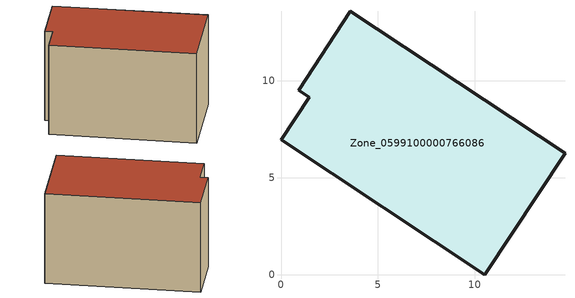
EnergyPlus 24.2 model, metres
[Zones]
Zone_0599100000766086
 floor ground (C_G): 14.66,6.26 10.52,0 0,6.96 1.46,9.16 0.91,9.53 3.59,13.59 z1.67
 wall outside (C_F): 10.52,0 14.66,6.26 3.59,13.59 0.91,9.53 1.46,9.16 0,6.96 10.52,0 z1.67:10.06
 roof outside (C_R): 0,6.96 10.52,0 14.66,6.26 3.59,13.59 0.91,9.53 1.46,9.16 z10.06
[BUILDING]
Pand.0599100000766086: North Axis=0; Terrain=City; Loads Convergence Tolerance Value=0.04; Temperature Convergence Tolerance Value=0.4; Solar Distribution=FullExterior; Maximum Number of Warmup Days=25; Minimum Number of Warmup Days=1
[Site:Location]
Rotterdam.The.Hague.AP_ZH_NLD Design_Conditions: Latitude=51.96; Longitude=4.45; Time Zone=1; Elevation=-4.5
[SITE:GROUNDTEMPERATURE:BUILDINGSURFACE]
18, 18, 18, 18, 18, 18, 18, 18, 18, 18, 18, 18
[MATERIAL] Thermal Absorptance=0.9; Solar Absorptance=0.7; Visible Absorptance=0.7
Name | Roughness | Thickness | Conductivity | Density | Specific Heat
G.TI.2006-2014 | MediumSmooth | 0.15 | 0.06 | 540 | 1210
F.TI.2006-2014 | Rough | 0.3 | 0.12 | 1920 | 840
R.TI.2006-2014 | MediumRough | 0.2 | 0.08 | 1500 | 1000
[CONSTRUCTION]
C_G: G.TI.2006-2014
C_F: F.TI.2006-2014
C_R: R.TI.2006-2014
[ZONE]
Zone_0599100000766086: Type=1; Multiplier=1; Ceiling Height=Autocalculate; Volume=Autocalculate; Floor Area=autocalculate; Part of Total Floor Area=Yes
[ZONEINFILTRATION:DESIGNFLOWRATE]
Infil_Zone_0599100000766086: Zone or ZoneList or Space or SpaceList=Zone_0599100000766086; Schedule=AlwaysOn; Design Flow Rate Calculation Method=Flow/Area; Flow Rate per Floor Area=0.0015; Constant Term Coefficient=1; Temperature Term Coefficient=0; Velocity Term Coefficient=0; Velocity Squared Term Coefficient=0
[HVACTEMPLATE:ZONE:IDEALLOADSAIRSYSTEM]
Zone_0599100000766086: Maximum Heating Supply Air Temperature=50; Minimum Cooling Supply Air Temperature=13; Maximum Heating Supply Air Humidity Ratio=0.0156; Minimum Cooling Supply Air Humidity Ratio=0.0077; Heating Limit=NoLimit; Cooling Limit=NoLimit; Dehumidification Control Type=ConstantSensibleHeatRatio; Cooling Sensible Heat Ratio=0.7; Dehumidification Setpoint=60; Humidification Control Type=None; Humidification Setpoint=30; Outdoor Air Method=None; Outdoor Air Flow Rate per Person=0.00944; Outdoor Air Flow Rate per Zone Floor Area=0; Outdoor Air Flow Rate per Zone=0; Demand Controlled Ventilation Type=None; Outdoor Air Economizer Type=NoEconomizer; Heat Recovery Type=None; Sensible Heat Recovery Effectiveness=0.7; Latent Heat Recovery Effectiveness=0.65
[ZONECONTROL:THERMOSTAT]
ThermostatControl_Zone_0599100000766086: Zone or ZoneList=Zone_0599100000766086; Control Type Schedule=DualSetpointControlType; Control 1=Thermostat_Zone_0599100000766086; Temperature Difference Between Cutout And Setpoint=0
[THERMOSTATSETPOINT:DUALSETPOINT]
Thermostat_Zone_0599100000766086: Heating Setpoint Temperature Schedule=HeatingSetpoint_Zone_0599100000766086; Cooling Setpoint Temperature Schedule=CoolingSetpoint_Zone_0599100000766086
[SCHEDULE:COMPACT]
HeatingSetpoint_Zone_0599100000766086: Through: 12/31, For: AllDays, Until: 24:00, 21
CoolingSetpoint_Zone_0599100000766086: Through: 12/31, For: AllDays, Until: 24:00, 24
DualSetpointControlType: Through: 12/31, For: AllDays, Until: 24:00, 4
AlwaysOn: Through: 12/31, For: AllDays, Until: 24:00, 1
